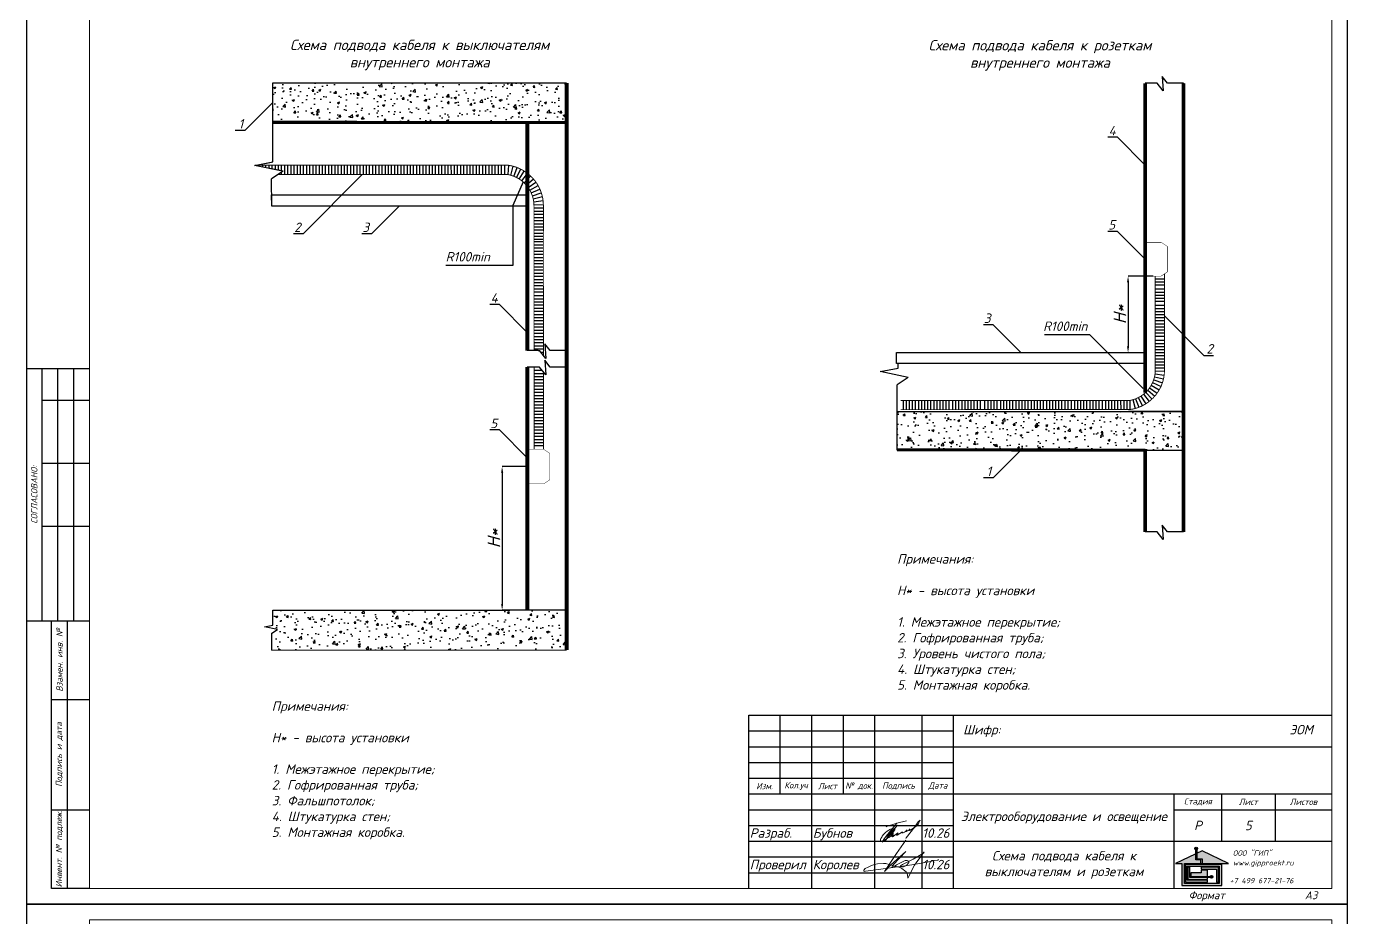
# Model space of a CAD drawing. Header units: millimetres. Extents: x 17141 to 230946, y 1570 to 398043.
# Drawn here: x 187546 to 208507, y 111832 to 125974 of the extents above; entities that cross this region are included whole.
import ezdxf
from ezdxf import colors
from ezdxf.entities.mleader import LeaderData, LeaderLine
from ezdxf.math import Vec2, Vec3

# ---------------------------------------------------------------- set-up
doc = ezdxf.new("R2010")
doc.units = ezdxf.units.MM
doc.layers.add('FORMAT', color=7, linetype='Continuous')
doc.layers.add('TEXT', color=250, linetype='Continuous')
doc.layers.add('Ramka', color=7, linetype='Continuous', lineweight=0)
doc.styles.add('ls_200', font='isocpeui.ttf', dxfattribs={"height": 200})
doc.styles.get("Standard").update_dxf_attribs({"font": 'arial.ttf'})
doc.dimstyles.new('ISO-25', dxfattribs={"dimtxt": 2.5, "dimasz": 2.5, "dimexe": 1.25, "dimexo": 0.625, "dimtad": 1, "dimtxsty": 'Standard', "dimcen": 2.5, "dimadec": 0, "dimazin": 0, "dimtfac": 1, "dimtmove": 0, "dimatfit": 3, "dimfxl": 1, "dimarcsym": 0})
doc.dimstyles.new('M 100', dxfattribs={"dimtxt": 200, "dimasz": 100, "dimexe": 0, "dimexo": 0, "dimgap": 30, "dimtad": 1, "dimdec": 0, "dimrnd": 5, "dimdsep": 46, "dimtxsty": 'ls_200', "dimcen": 60, "dimadec": 0, "dimazin": 0, "dimtfac": 1, "dimtdec": 0, "dimtofl": 0, "dimtmove": 2, "dimatfit": 3, "dimldrblk": 'OBLIQUE', "dimfxl": 0, "dimtolj": 1, "dimtzin": 0, "dimarcsym": 0})

# ---------------------------------------------------------------- blocks, each defined once
blk = doc.blocks.new('*D123')
at = {"color": 0, "lineweight": -2, "transparency": 16777216}
for p, q in [((6946, -7655), (6547, -7655)), ((6547, -7755), (6547, -9835)), ((6671, -9935), (6547, -9935))]:
    blk.add_line(p, q, dxfattribs=at)
at = {"color": 0, "transparency": 16777216}
for points in [[(6531, -7755), (6564, -7755), (6547, -7655)], [(6531, -9835), (6564, -9835), (6547, -9935)]]:
    blk.add_solid(points, dxfattribs=at)
at = {"layer": 'Defpoints', "color": 0, "transparency": 16777216}
for p in [(6946, -7655), (6547, -9935), (6671, -9935)]:
    blk.add_point(p, dxfattribs=at)
at = {"color": 0, "transparency": 16777216, "insert": (6417, -8795), "char_height": 200, "attachment_point": 5, "rotation": 90, "style": 'ls_200'}
blk.add_mtext('\\A1;H*', dxfattribs=at)
blk = doc.blocks.new('_Oblique')
at = {"color": 0, "linetype": 'ByBlock', "lineweight": -2}
blk.add_line((-0.5, -0.5), (0.5, 0.5), dxfattribs=at)
blk = doc.blocks.new('*D124')
at = {"color": 0, "lineweight": -2, "transparency": 16777216}
for p, q in [((16877, -4632), (16478, -4632)), ((16478, -4732), (16478, -5747)), ((16482, -5847), (16478, -5847))]:
    blk.add_line(p, q, dxfattribs=at)
at = {"color": 0, "transparency": 16777216}
for points in [[(16461, -4732), (16494, -4732), (16478, -4632)], [(16461, -5747), (16494, -5747), (16478, -5847)]]:
    blk.add_solid(points, dxfattribs=at)
at = {"layer": 'Defpoints', "color": 0, "transparency": 16777216}
for p in [(16877, -4632), (16478, -5847), (16482, -5847)]:
    blk.add_point(p, dxfattribs=at)
at = {"color": 0, "transparency": 16777216, "insert": (16348, -5239), "char_height": 200, "attachment_point": 5, "rotation": 90, "style": 'ls_200'}
blk.add_mtext('\\A1;H*', dxfattribs=at)
blk = doc.blocks.new('_None')
blk = doc.blocks.new('*U70')
for points in [[(-2379, 883, 1), (-2423, 883, 1)], [(-2406, 798), (-2392, 805), (-2392, 862, -0.163905), (-2406, 861)], [(-1891, 644), (-2306, 845), (-2392, 805), (-2392, 722), (-2309, 722), (-2309, 644)], [(-2326, 644), (-2327, 704), (-2406, 704), (-2406, 798), (-2732, 644), (-2627, 644), (-2627, 300), (-1995, 300), (-1995, 631), (-2573, 631), (-2573, 350), (-2222, 350), (-2222, 381), (-2546, 381), (-2546, 602), (-2036, 602), (-2036, 329), (-2587, 329), (-2587, 644)], [(-2222, 391), (-2222, 427), (-2502, 427), (-2502, 589), (-2533, 589), (-2533, 391)], [(-2323, 500), (-2488, 500), (-2488, 442), (-2222, 442), (-2222, 542), (-2323, 542)], [(-2321, 591), (-2321, 555), (-2081, 555), (-2081, 350), (-2050, 350), (-2050, 591)], [(-2178, 427, -0.094934), (-2180, 435, -0.079243), (-2179, 442), (-2222, 442), (-2222, 427)], [(-2136, 435, 1), (-2180, 435, 1)]]:
    blk.add_hatch(color=5).paths.add_polyline_path(points)
at = {"linetype": 'Continuous'}
for points in [[(-20961, 8500), (-19961, 8500)], [(-20711, 4500), (-20711, 8500)], [(-20461, 4500), (-20461, 8500)], [(-20211, 4500), (-20211, 8500)], [(-20711, 8000), (-19961, 8000)], [(-20711, 7000), (-19961, 7000)], [(-20711, 6000), (-19961, 6000)], [(-20961, 4500), (-19961, 4500)], [(-20561, 250), (-20561, 4500)], [(-20561, 4500), (-19979, 4500)], [(-20311, 250), (-20311, 4500)], [(-20561, 3250), (-19961, 3250)], [(-20561, 1500), (-19961, 1500)], [(-19961, 250), (-20561, 250)]]:
    blk.add_lwpolyline(points, dxfattribs=at)
for points in [[(-9500, 250), (-9500, 3000), (-250, 3000)], [(-9000, 1750), (-9000, 3000)], [(-8500, 250), (-8500, 3000)], [(-8000, 1750), (-8000, 3000)], [(-7500, 250), (-7500, 3000)], [(-6750, 250), (-6750, 3000)], [(-6250, 250), (-6250, 3000)], [(-9500, 2750), (-6250, 2750)], [(-9500, 2500), (-6250, 2500)], [(-6250, 2500), (-250, 2500)], [(-9500, 2250), (-6250, 2250)], [(-9500, 2000), (-6250, 2000)], [(-9500, 1750), (-6250, 1750)], [(-6250, 1750), (-250, 1750)], [(-2750, 250), (-2750, 1750)], [(-2000, 1750), (-2000, 1000)], [(-1150, 1750), (-1150, 1000)], [(-9500, 1500), (-6250, 1500)], [(-2750, 1500), (-250, 1500)], [(-9500, 1250), (-6250, 1250)], [(-9500, 1000), (-6250, 1000)], [(-6250, 1000), (-250, 1000)], [(-9500, 750), (-6250, 750)], [(-9500, 500), (-6250, 500)]]:
    blk.add_lwpolyline(points)
at = {"color": 5}
for points in [[(-2306, 845), (-2732, 644), (-2627, 644), (-2627, 300), (-1995, 300)], [(-1995, 300), (-1995, 631), (-2573, 631), (-2573, 350), (-2222, 350), (-2222, 381), (-2546, 381), (-2546, 602), (-2036, 602), (-2036, 329), (-2587, 329), (-2587, 644), (-1891, 644), (-2306, 845)], [(-2326, 644), (-2327, 704), (-2406, 704), (-2406, 861)], [(-2392, 862), (-2392, 722), (-2309, 722), (-2309, 644)], [(-2178, 427), (-2502, 427), (-2502, 589), (-2533, 589), (-2533, 391), (-2222, 391), (-2222, 542), (-2323, 542), (-2323, 500), (-2488, 500), (-2488, 442), (-2179, 442)], [(-2081, 350), (-2050, 350), (-2050, 591), (-2321, 591), (-2321, 555), (-2081, 555), (-2081, 350)]]:
    blk.add_lwpolyline(points, dxfattribs=at)
for centre in [(-2401, 883), (-2158, 435)]:
    blk.add_circle(centre, 22, dxfattribs=at)
at = {"layer": 'Ramka', "color": 7}
for points in [[(-20961, 0), (0, 0), (0, 14850), (-20961, 14850)], [(-19961, 250), (-250, 250), (-250, 14600), (-19961, 14600)]]:
    blk.add_lwpolyline(points, close=True, dxfattribs=at)
at = {"layer": 'Ramka', "color": 5, "lineweight": 9, "flags": 128}
for points in [[(-7318, 1226), (-7313, 1234), (-7153, 1284), (-6999, 1321), (-7149, 1284), (-7318, 1082), (-7329, 1066), (-7345, 1044), (-7356, 1028), (-7367, 1012), (-7371, 1004), (-7372, 1001), (-7374, 1000), (-7377, 992), (-7382, 985), (-7367, 1012), (-7351, 1036), (-7329, 1066), (-7296, 1096), (-7279, 1113), (-7262, 1130), (-7246, 1145), (-7234, 1157), (-7220, 1170), (-7200, 1190), (-7173, 1217), (-7157, 1236), (-7149, 1246), (-7146, 1250), (-7143, 1255), (-7173, 1217), (-7201, 1180), (-7232, 1145), (-7241, 1132), (-7248, 1124), (-7263, 1106), (-7270, 1097), (-7285, 1080), (-7293, 1070), (-7299, 1062), (-7308, 1051), (-7309, 1047), (-7316, 1033), (-7319, 1028), (-7324, 1021), (-7328, 1015), (-7331, 1012), (-7333, 1011), (-7326, 1025), (-7322, 1032), (-7317, 1039), (-7312, 1047), (-7304, 1057), (-7271, 1096), (-7253, 1118), (-7231, 1138), (-7214, 1154), (-7200, 1168), (-7193, 1174), (-7185, 1181), (-7179, 1186), (-7202, 1156), (-7214, 1139), (-7230, 1117), (-7245, 1097), (-7252, 1088), (-7257, 1081), (-7261, 1076), (-7264, 1071), (-7267, 1067), (-7273, 1060), (-7237, 1102), (-7227, 1110), (-7220, 1120), (-7216, 1125), (-7206, 1134), (-7244, 1079), (-7223, 1116), (-7216, 1131), (-7208, 1148), (-7207, 1161), (-7206, 1168), (-7207, 1174), (-7209, 1184), (-7210, 1188), (-7216, 1193), (-7220, 1194), (-7226, 1195), (-7234, 1195), (-7251, 1190), (-7263, 1185), (-7276, 1178), (-7287, 1172), (-7311, 1155), (-7326, 1143), (-7349, 1121), (-7367, 1099), (-7378, 1083), (-7383, 1078), (-7391, 1064), (-7404, 1041), (-7409, 1025), (-7410, 1017), (-7410, 1010), (-7407, 1001), (-7402, 997), (-7390, 996), (-7378, 997), (-7353, 1012), (-7337, 1021), (-7299, 1049), (-7276, 1065), (-7259, 1076), (-7243, 1082), (-7218, 1097), (-7205, 1102), (-7216, 1086), (-7223, 1076), (-7225, 1073), (-7225, 1071), (-7219, 1070), (-7212, 1073), (-7154, 1115), (-7129, 1134), (-7147, 1115), (-7157, 1103), (-7159, 1099), (-7159, 1095), (-7154, 1094), (-7148, 1096), (-7063, 1150), (-7072, 1139), (-7073, 1134), (-7072, 1132), (-7071, 1132), (-7066, 1132), (-7051, 1135), (-7031, 1146), (-7013, 1156), (-6999, 1164), (-6991, 1169), (-6988, 1174), (-6987, 1175), (-6990, 1177), (-6996, 1176), (-7000, 1173), (-7002, 1169), (-7004, 1164), (-7005, 1161), (-7004, 1159), (-6998, 1157), (-6991, 1159), (-6981, 1163), (-6961, 1172), (-6955, 1174), (-6949, 1179), (-6947, 1181), (-6944, 1185), (-6944, 1188), (-6947, 1189), (-6950, 1189), (-6953, 1187), (-6956, 1184), (-6957, 1179), (-6957, 1177), (-6955, 1174), (-6952, 1174), (-6948, 1172), (-6942, 1175), (-6937, 1177), (-6865, 1222), (-6846, 1238), (-6825, 1258), (-6810, 1278), (-6802, 1290), (-6779, 1333), (-6780, 1335), (-6812, 1307), (-6868, 1230), (-7002, 1054), (-7008, 1044)], [(-7009, 1018), (-7157, 803), (-7348, 521), (-7251, 622), (-7007, 838), (-7216, 622), (-7231, 586), (-7199, 595), (-7155, 624), (-7018, 692), (-6988, 692), (-6963, 683), (-6961, 662), (-6998, 615), (-7048, 595), (-7086, 591), (-7095, 608), (-7061, 631), (-6894, 713), (-6727, 809), (-6720, 826), (-6725, 827), (-6729, 823), (-6749, 783), (-6835, 675), (-6869, 621), (-6979, 413), (-6980, 466), (-7002, 512), (-7070, 568), (-7119, 591), (-7203, 612), (-7274, 630), (-7325, 644), (-7363, 648), (-7456, 642), (-7507, 632), (-7554, 615), (-7608, 591), (-7651, 566), (-7675, 540), (-7677, 527), (-7664, 519), (-7646, 523), (-7327, 566), (-6914, 627), (-6617, 680), (-6549, 695), (-6503, 702), (-6491, 709)]]:
    blk.add_lwpolyline(points, dxfattribs=at)
at = {"color": 5, "lineweight": 18, "style": 'ls_200'}
for s, p in [('ООО "ГИП"', (-1820, 771)), ('www.gipproekt.ru', (-1817, 616)), ('+7 499 677-21-76', (-1871, 333))]:
    blk.add_text(s, height=83, dxfattribs=at).set_placement(p)
at = {"layer": 'Ramka', "lineweight": 9, "style": 'ls_200'}
for s, p in [('Разраб.', (-9485, 1055)), ('Бубнов', (-8485, 1055)), ('10.26', (-6750, 1055)), ('Проверил', (-9485, 555)), ('Королев', (-8485, 555)), ('10.26', (-6750, 555))]:
    blk.add_text(s, height=150, dxfattribs=at).set_placement(p)
at = {"layer": 'TEXT', "color": 0, "linetype": 'Continuous', "lineweight": 0, "char_height": 100, "attachment_point": 5, "rotation": 90, "style": 'ls_200'}
for s, insert, width in [('\\pxqc;СОГЛАСОВАНО:', (-20836, 6500), 4000), ('\\pxqc;Взамен. инв. №', (-20436, 3875), 1250), ('\\pxqc;Подпись и дата', (-20436, 2375), 1750), ('\\pxqc;Инвент. № подлеж.', (-20436, 875), 1250)]:
    blk.add_mtext(s, dxfattribs=dict(at, insert=insert, width=width))
at = {"layer": 'TEXT', "color": 0, "linetype": 'Continuous', "lineweight": 0, "style": 'ls_200'}
for s, insert, char_height, width, attachment_point in [('\\pxi1,ql;Шифр:                                                ЭОМ', (-6250, 2750), 150, 6000, 4), ('\\pxqc;Изм.', (-9250, 1875), 100, 500, 5), ('\\pxqc;Кол.уч', (-8750, 1875), 100, 500, 5), ('\\pxqc;Лист', (-8250, 1875), 100, 500, 5), ('№ док.', (-7750, 1875), 100, 500, 5), ('\\pxqc;Подпись', (-7125, 1875), 100, 750, 5), ('\\pxqc;Дата', (-6500, 1875), 100, 500, 5), ('\\pxqc;Стадия', (-2375, 1625), 100, 750, 5), ('\\pxqc;Электрооборудование и освещение', (-6250, 1375), 150, 3500, 4), ('\\pxqc;Лист', (-1575, 1625), 100, 850, 5), ('\\pxqc;Листов', (-700, 1625), 100, 900, 5), ('\\pxqc;Формат                А3', (-250, 125), 124.67, 2500, 6)]:
    blk.add_mtext(s, dxfattribs=dict(at, insert=insert, char_height=char_height, width=width, attachment_point=attachment_point))
blk = doc.blocks.new('*U122')
h = blk.add_hatch()
h.set_pattern_fill('AR-CONC', color=250, scale=49.848583, style=0)
h.set_pattern_definition([(50, (-630.64, -14609.67), (357.544, -31.281), [37.3864, -411.251]), (355, (-630.64, -14609.67), (-69.166, 374.957), [29.909, -329.001]), (100.4514, (-600.84, -14612.28), (288.379, 343.676), [31.7736, -349.509]), (46.1842, (-630.64, -14509.98), (532.005, -82.509), [56.08, -616.876]), (96.6356, (-586.3, -14516.85), (465.916, 485.584), [47.66, -524.264]), (351.184, (-630.64, -14510), (465.916, 485.584), [44.864, -493.501]), (21, (-580.8, -14534.9), (297.5497, -200.7), [37.3864, -411.251]), (326, (-580.8, -14534.9), (121.289, 361.477), [29.909, -329.001]), (71.4514, (-556, -14551.63), (418.839, 160.777), [31.774, -349.509]), (37.5, (-630.64, -14609.67), (6.0615, 165.9429), [0, -325.0128, 0, -333.9855, 0, -330.2469]), (7.5, (-630.64, -14609.67), (131.1364, 196.6086), [0, -190.4216, 0, -317.5355, 0, -125.8677]), (327.5, (-741.8, -14609.67), (266.1029, -11.2433), [0, -124.6215, 0, -388.819, 0, -515.9328]), (317.5, (-791.65, -14609.67), (290.71, 49.901), [0, -162.008, 0, -258.2157, 0, -366.387])])
h.paths.add_polyline_path([(2908.4, -2192.1), (2908.4, -1566.3), (7569.3, -1566.3), (7569.3, -2196)])
h = blk.add_hatch()
h.set_pattern_fill('AR-CONC', color=250, scale=48.602368, style=0)
h.set_pattern_definition([(50, (9362.76, -19496.64), (348.6054, -30.499), [36.452, -400.9695]), (355, (9362.76, -19496.64), (-67.4364, 365.583), [29.1614, -320.776]), (100.4514, (9391.8, -19499.18), (281.169, 335.084), [30.979, -340.772]), (46.1842, (9362.76, -19399.43), (518.704, -80.446), [54.678, -601.454]), (96.6356, (9406, -19406.13), (454.268, 473.444), [46.469, -511.157]), (351.184, (9362.76, -19399.43), (454.268, 473.445), [43.742, -481.163]), (21, (9411.36, -19423.73), (290.111, -195.6823), [36.452, -400.9695]), (326, (9411.36, -19423.73), (118.257, 352.44), [29.1614, -320.776]), (71.4514, (9435.54, -19440.04), (408.368, 156.7575), [30.979, -340.772]), (37.5, (9362.76, -19496.64), (5.91, 161.7943), [0, -316.8874, 0, -325.6359, 0, -321.9907]), (7.5, (9362.76, -19496.64), (127.858, 191.6934), [0, -185.661, 0, -309.597, 0, -122.721]), (327.5, (9254.38, -19496.64), (259.4503, -10.9622), [0, -121.506, 0, -379.0985, 0, -503.0345]), (317.5, (9205.77, -19496.64), (283.4423, 48.6534), [0, -157.9577, 0, -251.7603, 0, -357.2274])])
h.paths.add_polyline_path([(12813.3, -7389.5), (12813.3, -6779.3), (17357.7, -6779.3), (17357.7, -7393.3)])
h = blk.add_hatch()
h.set_pattern_fill('AR-CONC', color=250, scale=49.848583, style=0)
h.set_pattern_definition([(50, (163.4, -14209.62), (357.544, -31.281), [37.386, -411.251]), (355, (163.4, -14209.6), (-69.166, 374.957), [29.909, -329]), (100.4514, (193.2, -14212.22), (288.379, 343.676), [31.774, -349.51]), (46.184, (163.4, -14109.9), (532.005, -82.51), [56.08, -616.876]), (96.6356, (207.73, -14116.8), (465.916, 485.584), [47.66, -524.264]), (351.184, (163.4, -14109.9), (465.916, 485.584), [44.864, -493.5]), (21, (213.25, -14134.84), (297.55, -200.7), [37.386, -411.251]), (326, (213.25, -14134.84), (121.29, 361.477), [29.909, -329]), (71.4514, (238.04, -14151.57), (418.839, 160.777), [31.774, -349.51]), (37.5, (163.4, -14209.62), (6.0615, 165.9429), [0, -325.0128, 0, -333.9855, 0, -330.247]), (7.5, (163.4, -14209.62), (131.1364, 196.6086), [0, -190.4216, 0, -317.5355, 0, -125.8677]), (327.5, (52.23, -14209.62), (266.103, -11.2433), [0, -124.6215, 0, -388.819, 0, -515.933]), (317.5, (2.39, -14209.62), (290.71, 49.901), [0, -162.008, 0, -258.2157, 0, -366.387])])
edge = h.paths.add_edge_path()
edge.add_line((2891.2, -10565.7), (7569.3, -10564.2))
edge.add_line((7569.3, -9934.5), (7569.3, -10564.2))
edge.add_line((7569.3, -9934.5), (6671.3, -9934.5))
edge.add_line((2908.4, -9934.5), (6671.3, -9934.5))
edge.add_line((2908.4, -10171.4), (2908.4, -9934.5))
edge.add_line((2778.2, -10196.8), (2908.4, -10171.4))
edge.add_line((2981.4, -10238.1), (2778.2, -10196.8))
edge.add_line((2891.2, -10298.3), (2981.4, -10238.1))
edge.add_line((2891.2, -10565.7), (2891.2, -10298.3))
at = {"color": 250}
for p, q in [((17104.4, -1572.2), (17020.9, -1466)), ((17020.9, -1466), (17036.1, -1693.5)), ((2908.4, -2192.1), (2908.4, -1566.3)), ((6671.3, -1566.3), (7569.3, -1566.3)), ((16937.5, -1572.2), (16750.2, -1572.2)), ((17036.1, -1693.5), (16937.5, -1572.2)), ((17036.1, -1693.5), (16937.5, -1572.2)), ((17357.7, -1572.2), (17104.4, -1572.2)), ((17357.7, -1572.2), (17357.7, -4458.4)), ((2908.9, -2818), (2908.4, -2192.1)), ((2616, -2875.1), (2908.9, -2818)), ((2616, -2875.1), (2885.6, -2822.5)), ((3036.9, -2960.5), (2616, -2875.1)), ((3073.2, -2967.9), (2616, -2875.1)), ((3073.2, -2967.9), (2890.8, -3089.8)), ((2890.9, -3521.9), (2890.8, -3089.8)), ((7120.3, -5814.8), (6946.2, -5814.8)), ((7120.3, -5814.8), (7138.3, -5814.8)), ((7239.5, -5939.3), (7138.3, -5814.8)), ((7223.9, -5706), (7239.5, -5939.3)), ((7309.5, -5814.8), (7223.9, -5706)), ((7569.3, -5814.8), (7309.5, -5814.8)), ((7138.3, -6075.5), (6946.2, -6075.5)), ((7239.5, -6199.9), (7138.3, -6075.5)), ((7223.9, -5966.6), (7239.5, -6199.9)), ((7309.5, -6075.5), (7223.9, -5966.6)), ((7569.3, -6075.5), (7309.5, -6075.5)), ((7569.3, -6075.5), (7569.3, -7752.1)), ((12830.9, -6093.1), (12830.9, -6021.7)), ((12545.3, -6148.7), (12830.9, -6093.1)), ((12991.1, -6239.2), (12545.3, -6148.7)), ((12991.1, -6239.2), (12813.3, -6358)), ((12813.3, -6779.3), (12813.3, -6358)), ((12813.3, -7389.5), (12813.3, -6779.3)), ((16482.2, -6779.3), (17357.7, -6779.3)), ((17357.7, -6779.3), (16482.2, -6779.3)), ((17104.4, -8691.2), (17020.9, -8585)), ((17020.9, -8585), (17036.1, -8812.5)), ((16937.5, -8691.2), (16750.2, -8691.2)), ((17036.1, -8812.5), (16937.5, -8691.2)), ((17357.7, -8691.2), (17104.4, -8691.2)), ((2908.4, -10171.4), (2908.4, -9934.5)), ((7569.3, -9934.5), (6671.3, -9934.5)), ((2778.2, -10196.8), (2908.4, -10171.4)), ((2981.4, -10238.1), (2778.2, -10196.8)), ((2891.2, -10298.3), (2981.4, -10238.1)), ((2891.2, -10565.7), (2891.2, -10298.3))]:
    blk.add_line(p, q, dxfattribs=at)
for points in [[(2908.4, -1566.3), (7569.3, -1566.3)], [(2750.3, -2902.4), (2750.3, -2872.8)], [(2800.1, -2912.5), (2800.1, -2872.8)], [(2850, -2922.6), (2850, -2872.8)], [(2899.9, -2932.7), (2899.8, -2872.1)], [(2949.7, -2942.8), (2949.7, -2872.3)], [(2999.6, -2953), (2999.5, -2872.6)], [(3049.4, -2963.1), (3049.4, -2872.8)], [(3099.3, -3020.9), (3099.2, -2872.6)], [(3149.1, -3021.2), (3149.1, -2872.8)], [(3199, -3021.2), (3198.9, -2872.8)], [(3248.8, -3021.2), (3248.8, -2872.8)], [(3298.7, -3020.5), (3298.6, -2872.1)], [(3348.5, -3020.7), (3348.5, -2872.3)], [(3398.4, -3020.9), (3398.3, -2872.6)], [(3448.2, -3021.2), (3448.2, -2872.8)], [(3498.1, -3020.9), (3498, -2872.6)], [(3547.9, -3021.2), (3547.9, -2872.8)], [(3597.8, -3021.2), (3597.7, -2872.8)], [(3647.6, -3021.2), (3647.6, -2872.8)], [(3697.5, -3020.5), (3697.4, -2872.1)], [(3747.3, -3020.7), (3747.3, -2872.3)], [(3797.2, -3020.9), (3797.1, -2872.6)], [(3847, -3021.2), (3847, -2872.8)], [(3896.9, -3020.9), (3896.8, -2872.6)], [(3946.7, -3021.2), (3946.7, -2872.8)], [(3996.5, -3021.2), (3996.5, -2872.8)], [(4046.4, -3021.2), (4046.4, -2872.8)], [(4096.2, -3020.5), (4096.2, -2872.1)], [(4146.1, -3020.7), (4146, -2872.3)], [(4195.9, -3020.9), (4195.9, -2872.6)], [(4245.8, -3021.2), (4245.7, -2872.8)], [(4295.6, -3020.9), (4295.6, -2872.6)], [(4345.5, -3021.2), (4345.4, -2872.8)], [(4395.3, -3021.2), (4395.3, -2872.8)], [(4445.2, -3021.2), (4445.1, -2872.8)], [(4495, -3020.5), (4495, -2872.1)], [(4544.9, -3020.7), (4544.8, -2872.3)], [(4594.7, -3020.9), (4594.7, -2872.6)], [(4644.6, -3021.2), (4644.5, -2872.8)], [(4694.4, -3020.9), (4694.4, -2872.6)], [(4744.3, -3021.2), (4744.2, -2872.8)], [(4794.1, -3021.2), (4794.1, -2872.8)], [(4844, -3021.2), (4843.9, -2872.8)], [(4893.8, -3020.5), (4893.8, -2872.1)], [(4943.7, -3020.7), (4943.6, -2872.3)], [(4993.5, -3020.9), (4993.5, -2872.6)], [(5043.4, -3021.2), (5043.3, -2872.8)], [(5093.2, -3020.9), (5093.2, -2872.6)], [(5143.1, -3021.2), (5143, -2872.8)], [(5192.9, -3021.2), (5192.9, -2872.8)], [(5242.8, -3021.2), (5242.7, -2872.8)], [(5292.6, -3020.5), (5292.6, -2872.1)], [(5342.5, -3020.7), (5342.4, -2872.3)], [(5392.3, -3020.9), (5392.3, -2872.6)], [(5442.2, -3021.2), (5442.1, -2872.8)], [(5492, -3020.9), (5492, -2872.6)], [(5541.9, -3021.2), (5541.8, -2872.8)], [(5591.7, -3021.2), (5591.7, -2872.8)], [(5641.6, -3021.2), (5641.5, -2872.8)], [(5691.4, -3020.5), (5691.4, -2872.1)], [(5741.3, -3020.7), (5741.2, -2872.3)], [(5791.1, -3020.9), (5791.1, -2872.6)], [(5840.9, -3021.2), (5840.9, -2872.8)], [(5890.8, -3020.9), (5890.8, -2872.6)], [(5940.6, -3021.2), (5940.6, -2872.8)], [(5990.5, -3021.2), (5990.5, -2872.8)], [(6040.3, -3021.2), (6040.3, -2872.8)], [(6090.2, -3020.5), (6090.1, -2872.1)], [(6140, -3020.7), (6140, -2872.3)], [(6189.9, -3020.9), (6189.8, -2872.6)], [(6239.7, -3021.2), (6239.7, -2872.8)], [(6289.6, -3020.9), (6289.5, -2872.6)], [(6339.4, -3021.2), (6339.4, -2872.8)], [(6389.3, -3021.7), (6389.2, -2872.8)], [(6439.1, -3021.6), (6439.1, -2872.8)], [(6489, -3021.6), (6488.9, -2872.8)], [(6538.8, -3021.6), (6538.8, -2872.8)], [(6588.7, -3022.1), (6588.6, -2873.2)], [(6643.5, -3021.5), (6654.7, -2873.2)], [(6685.1, -3034), (6724.4, -2889.7)], [(6731.6, -3049.2), (6784.9, -2909.4)], [(2999.6, -3020.9), (2999.6, -3017.1)], [(3049.4, -3021.2), (3049.4, -2983.8)], [(6776.5, -3068.8), (6843.2, -2935)], [(6819.2, -3092.8), (6898.7, -2966.1)], [(6859.3, -3120.8), (6950.9, -3002.6)], [(6896.5, -3152.7), (6999.2, -3044)], [(6930.4, -3188), (7043.3, -3089.9)], [(6960.6, -3226.5), (7082.6, -3140)], [(6939.6, -3521.9), (2890.9, -3521.9), (2890.8, -3342.7), (6939.6, -3342.4)], [(6987, -3267.8), (7116.8, -3193.6)], [(7009.1, -3311.4), (7145.7, -3250.4)], [(7026.9, -3357.1), (7168.8, -3309.7)], [(6716.3, -3512.7), (6716.3, -4465.8)], [(7040.1, -3404.2), (7185.9, -3371)], [(7048.6, -3452.4), (7197, -3433.7)], [(7052.4, -3501.2), (7201.9, -3497.1)], [(7053.8, -3551.1), (7202.1, -3551.1)], [(7053.8, -3600.9), (7202.1, -3600.9)], [(7053.8, -3650.8), (7202.1, -3650.8)], [(7053.8, -3700.6), (7202.1, -3700.6)], [(7053.8, -3750.5), (7202.1, -3750.5)], [(7053.8, -3800.3), (7202.1, -3800.3)], [(7053.8, -3850.2), (7202.1, -3850.2)], [(7053.8, -3900), (7202.1, -3900)], [(7053.8, -3949.9), (7202.1, -3949.9)], [(7053.3, -4047.6), (7201.7, -4047.6)], [(7053.3, -4085.6), (7201.7, -4085.6)], [(7053.3, -4135.4), (7201.7, -4135.4)], [(7053.3, -4185.3), (7201.7, -4185.3)], [(7053.8, -3999.7), (7202.1, -3999.7)], [(7196, -4049.6), (7202.1, -4049.6)], [(7053.3, -4235.1), (7201.7, -4235.1)], [(7053.3, -4285), (7201.7, -4285)], [(7053.3, -4334.8), (7201.7, -4334.8)], [(7053.3, -4384.7), (7201.7, -4384.7)], [(6716.3, -4465.8), (5653.9, -4465.8)], [(7052.8, -4484.4), (7201.7, -4484.4)], [(7052.9, -4534.2), (7201.7, -4534.2)], [(7053.3, -4434.5), (7201.7, -4434.5)], [(7053.7, -4584.1), (7202, -4584.1)], [(7053.7, -4633.9), (7202, -4633.9)], [(7053.7, -4683.8), (7202, -4683.8)], [(7053.7, -4733.6), (7202, -4733.6)], [(7053.7, -4783.5), (7202, -4783.5)], [(16909.3, -4674.1), (17054, -4674)], [(16909.4, -4722.7), (17054, -4722.6)], [(16909.4, -4771.3), (17054.1, -4771.2)], [(17048.6, -4787.8), (17054.5, -4787.7)], [(7053.7, -4833.3), (7202, -4833.3)], [(7053.7, -4883.2), (7202, -4883.2)], [(7053.7, -4940.6), (7202, -4940.6)], [(7053.7, -4990.4), (7202, -4990.4)], [(16909.9, -4836.4), (17054.5, -4836.4)], [(16909.9, -4885), (17054.6, -4885)], [(16909.9, -4933.6), (17054.6, -4933.6)], [(16910, -4982.2), (17054.6, -4982.2)], [(7053.7, -5040.3), (7202, -5040.3)], [(7053.7, -5090.1), (7202, -5090.1)], [(7053.7, -5140), (7202, -5140)], [(7053.7, -5189.8), (7202, -5189.8)], [(7053.7, -5239.7), (7202, -5239.7)], [(16909.6, -5030.8), (17054.2, -5030.8)], [(16910, -5095.9), (17054.7, -5095.9)], [(16910.1, -5144.6), (17054.7, -5144.5)], [(16910.1, -5193.2), (17054.7, -5193.1)], [(17048.7, -5047.3), (17054.7, -5047.3)], [(7053.7, -5289.5), (7202, -5289.5)], [(7053.7, -5339.4), (7202, -5339.4)], [(7053.7, -5389.2), (7202, -5389.2)], [(7053.7, -5439.1), (7202, -5439.1)], [(16910.1, -5241.8), (17054.8, -5241.7)], [(16910.1, -5290.4), (17054.8, -5290.3)], [(16910.2, -5339), (17054.8, -5338.9)], [(16910.2, -5387.6), (17054.9, -5387.5)], [(16910.2, -5436.2), (17054.9, -5436.1)], [(7053.2, -5638.5), (7202, -5638.5)], [(7053.7, -5488.9), (7202, -5488.9)], [(7053.7, -5538.8), (7202, -5538.8)], [(7053.7, -5588.6), (7202, -5588.6)], [(15873, -5565.9), (15151.2, -5565.9)], [(16910.1, -5586), (17054.7, -5585.9)], [(16910.3, -5484.8), (17054.9, -5484.7)], [(16910.3, -5533.4), (17054.9, -5533.3)], [(16910.5, -5651.1), (17055.2, -5651)], [(17049.2, -5602.4), (17055.2, -5602.4)], [(7053.2, -5688.3), (7202, -5688.3)], [(7053.2, -5738.2), (7202, -5738.2)], [(7053.2, -5788), (7202, -5788)], [(7157, -5837.9), (7202, -5837.9)], [(16750.2, -6021.7), (12802.6, -6021.7), (12802.6, -5847), (16750.2, -5846.7)], [(16910.6, -5699.7), (17055.2, -5699.6)], [(16910.6, -5748.3), (17055.2, -5748.2)], [(16910.6, -5796.9), (17055.3, -5796.8)], [(16910.6, -5845.5), (17055.3, -5845.4)], [(16910.7, -5894.1), (17055.3, -5894)], [(16910.7, -5942.7), (17055.4, -5942.6)], [(16910.7, -5991.3), (17055.4, -5991.2)], [(16910.8, -6039.9), (17055.4, -6039.8)], [(7053.5, -6126), (7179.4, -6126)], [(7053.5, -6175.9), (7201.8, -6175.9)], [(7053.5, -6225.7), (7201.8, -6225.7)], [(7053.5, -6275.6), (7201.8, -6275.6)], [(16884.7, -6277.7), (17023.1, -6323.8)], [(16897.6, -6231.7), (17039.8, -6264)], [(16905.9, -6184.7), (17050.5, -6202.9)], [(16909.5, -6137.1), (17055.2, -6141)], [(16910.8, -6088.5), (17055.4, -6088.4)], [(7053.5, -6325.4), (7201.9, -6325.4)], [(7053.5, -6375.3), (7202.1, -6375.3)], [(7053.6, -6425.1), (7202.1, -6425.1)], [(7053.7, -6475), (7202.1, -6475)], [(16757.7, -6477), (16857.9, -6582.9)], [(16790.7, -6442.5), (16900.8, -6538.1)], [(16820.2, -6405), (16939.2, -6489.3)], [(16845.9, -6364.7), (16972.5, -6437)], [(16867.4, -6322.2), (17000.6, -6381.6)], [(7053.7, -6524.8), (7202.1, -6524.8)], [(7053.7, -6574.7), (7202.1, -6574.7)], [(7053.7, -6624.5), (7202.1, -6624.5)], [(7053.7, -6674.4), (7202.1, -6674.4)], [(12913, -6751.2), (12913, -6606.5)], [(12961.6, -6751.2), (12961.6, -6606.5)], [(13010.2, -6751.2), (13010.2, -6606.5)], [(13058.8, -6751.2), (13058.8, -6606.5)], [(13107.4, -6751.1), (13107.4, -6606.5)], [(13156, -6751.1), (13156, -6606.5)], [(13204.6, -6751.1), (13204.6, -6606.5)], [(13253.2, -6751.6), (13253.2, -6606.4)], [(13301.8, -6751.5), (13301.8, -6606.4)], [(13350.4, -6750.7), (13350.4, -6606.1)], [(13399, -6750.7), (13399, -6606.1)], [(13447.6, -6750.7), (13447.6, -6606)], [(13496.2, -6750.7), (13496.2, -6606)], [(13544.8, -6750.7), (13544.8, -6606)], [(13593.4, -6750.7), (13593.4, -6606)], [(13642, -6750.6), (13642, -6606)], [(13698, -6750.6), (13698, -6606)], [(13746.6, -6750.6), (13746.6, -6606)], [(13795.2, -6750.6), (13795.2, -6605.9)], [(13843.8, -6750.6), (13843.8, -6605.9)], [(13892.4, -6750.6), (13892.4, -6605.9)], [(13941, -6750.6), (13941, -6605.9)], [(13989.6, -6750.5), (13989.6, -6605.9)], [(14038.2, -6750.5), (14038.2, -6605.9)], [(14086.8, -6750.5), (14086.8, -6605.9)], [(14135.4, -6750.5), (14135.4, -6605.8)], [(14207.2, -6749.7), (14207.2, -6605.1)], [(14255.8, -6749.7), (14255.8, -6605.1)], [(14304.4, -6749.7), (14304.4, -6605)], [(14353, -6749.7), (14353, -6605)], [(14401.6, -6749.7), (14401.6, -6605)], [(14457.6, -6749.7), (14457.6, -6605)], [(14506.2, -6749.6), (14506.2, -6605)], [(14554.8, -6749.6), (14554.8, -6605)], [(14603.4, -6749.6), (14603.4, -6605)], [(14652, -6749.6), (14652, -6604.9)], [(14700.6, -6749.6), (14700.6, -6604.9)], [(14749.2, -6749.6), (14749.2, -6604.9)], [(14797.8, -6749.6), (14797.8, -6604.9)], [(14846.4, -6749.5), (14846.4, -6604.9)], [(14895, -6749.5), (14895, -6604.9)], [(14943.6, -6749.5), (14943.6, -6604.9)], [(14992.2, -6749.5), (14992.2, -6604.8)], [(15040.8, -6749.5), (15040.8, -6604.8)], [(15089.4, -6749.5), (15089.4, -6604.8)], [(15138, -6749.9), (15138, -6604.8)], [(15186.6, -6749.9), (15186.6, -6604.8)], [(15235.2, -6749.1), (15235.2, -6604.4)], [(15283.8, -6749.1), (15283.8, -6604.4)], [(15332.4, -6749.1), (15332.4, -6604.4)], [(15381, -6749), (15381, -6604.4)], [(15429.6, -6749), (15429.6, -6604.4)], [(15478.3, -6749), (15478.2, -6604.4)], [(15526.9, -6749), (15526.8, -6604.3)], [(15582.9, -6749), (15582.8, -6604.3)], [(15631.5, -6749), (15631.4, -6604.3)], [(15680.1, -6749), (15680, -6604.3)], [(15728.7, -6748.9), (15728.6, -6604.3)], [(15777.3, -6748.9), (15777.2, -6604.3)], [(15825.9, -6748.9), (15825.8, -6604.3)], [(15874.5, -6748.9), (15874.4, -6604.2)], [(15923.1, -6748.9), (15923, -6604.2)], [(15971.7, -6748.9), (15971.6, -6604.2)], [(16020.3, -6748.8), (16020.2, -6604.2)], [(16068.8, -6605.6), (16068.9, -6750.2)], [(16117.4, -6605.6), (16117.5, -6750.2)], [(16166, -6605.6), (16166.1, -6750.2)], [(16214.6, -6605.5), (16214.7, -6750.2)], [(16263.2, -6605), (16263.3, -6750.2)], [(16311.8, -6605.1), (16311.9, -6750.2)], [(16360.4, -6605), (16360.5, -6750.2)], [(16409, -6605), (16409.1, -6750.1)], [(16457.7, -6604.5), (16457.7, -6749.7)], [(16506.3, -6604.5), (16506.3, -6749.6)], [(16551.6, -6592.9), (16590, -6733.5)], [(16597, -6578), (16649, -6714.3)], [(16640.7, -6558.9), (16705.8, -6689.3)], [(16682.3, -6535.5), (16759.9, -6658.9)], [(16721.5, -6508.1), (16810.8, -6623.3)], [(7053.7, -6724.2), (7202.1, -6724.2)], [(7053.7, -6774.1), (7202.1, -6774.1)], [(7053.7, -6823.9), (7202.1, -6823.9)], [(7053.7, -6873.8), (7202.1, -6873.8)], [(12813.3, -6779.3), (17357.7, -6779.3)], [(12813.3, -6779.3), (16482.2, -6779.3)], [(7053.7, -6923.6), (7202.1, -6923.6)], [(7053.7, -6973.4), (7202.1, -6973.4)], [(7053.7, -7023.3), (7202.1, -7023.3)], [(7053.7, -7073.1), (7202.1, -7073.1)], [(7053.7, -7123), (7202.1, -7123)], [(7053.7, -7172.8), (7202.1, -7172.8)], [(7053.7, -7222.7), (7202.1, -7222.7)], [(7053.7, -7272.5), (7202.1, -7272.5)], [(7053.7, -7322.4), (7202.1, -7322.4)], [(12806.4, -7385.7), (16781.5, -7385.7)], [(16750.2, -7393.3), (17350.8, -7393.3)], [(2908.4, -9934.5), (6671.3, -9934.5)], [(2891.2, -10565.7), (7569.3, -10564.2)]]:
    blk.add_lwpolyline(points, dxfattribs=at)
for points, const_width in [([(7569.3, -9934.5), (7569.3, -1566.3), (7569.3, -1566.3)], 62.3), ([(7569.3, -5814.8), (7569.3, -1566.3)], 62.3), ([(16750.2, -1572.2), (16750.2, -6460.1)], 60.8), ([(17357.7, -4718.9), (17357.7, -1572.2)], 60.8), ([(7569.3, -2196), (2908.4, -2192.1)], 49.8), ([(6946.2, -2195.5), (6946.2, -5814.8)], 62.3), ([(2626.2, -2873.1), (6643.5, -2873.1)], 15), ([(2993, -3021.5), (6643.5, -3021.5)], 15), ([(7052.6, -3505.9), (7053.3, -5814.8)], 15), ([(7200.9, -3505.9), (7201.7, -5892.8)], 15), ([(16750.2, -4096.1), (17003.1, -4096.1), (17100.8, -4161.2), (17100.8, -4363.8)], 6.32), ([(16750.2, -4631.6), (17003.1, -4631.6), (17100.8, -4566.5), (17100.8, -4363.8)], 6.32), ([(17357.7, -5846.7), (17357.7, -4718.9)], 60.8), ([(17357.7, -8691.2), (17357.7, -5846.7)], 60.8), ([(6946.2, -6075.5), (6946.2, -9934.5)], 62.3), ([(7053.4, -6076.2), (7054, -7380.4)], 15), ([(7569.3, -7752.1), (7569.3, -6075.5)], 62.3), ([(7201.8, -6153.6), (7202.4, -7380.4)], 15), ([(16750.2, -6460.1), (16750.2, -6484.5)], 60.8), ([(12869.4, -6607), (14626.4, -6606.1)], 14.6), ([(14184, -6605.8), (16511.2, -6604.4)], 14.6), ([(12869.6, -6751.6), (14626.4, -6750.7)], 14.6), ([(14184.1, -6750.5), (16511.2, -6749.1)], 14.6), ([(6946.2, -7380.4), (7205.6, -7380.4), (7305.8, -7447.2), (7305.8, -7655)], 6.48), ([(16750.2, -7393.3), (12813.3, -7389.5)], 48.6), ([(16750.2, -7393.3), (16750.2, -8691.2)], 60.8), ([(6946.2, -7929.7), (7205.6, -7929.7), (7305.8, -7862.9), (7305.8, -7655)], 6.48), ([(7569.3, -9934.5), (7569.3, -9617.4)], 62.3), ([(7569.3, -9934.5), (7569.3, -10564.2)], 62.3)]:
    blk.add_lwpolyline(points, dxfattribs=dict(at, const_width=const_width))
for points, const_width in [([(6643.5, -2873.1, -0.37421), (7202.1, -3515), (7200.9, -4142.4)], 15), ([(6643.5, -3021.5, -0.3579119), (7052.6, -3515), (7052.6, -4142.4)], 15), ([(16511.2, -6749.7, 0.37421), (17055.5, -6123.6), (17054.1, -4597.6)], 14.6), ([(16511.1, -6605.1, 0.3579119), (16909.7, -6123.7), (16909.3, -4631.6)], 14.6)]:
    blk.add_lwpolyline(points, format="xyb", dxfattribs=dict(at, const_width=const_width))
at = {"color": 250, "style": 'ls_200'}
for p in [(5650.6, -4400.5), (15130.5, -5502.2)]:
    blk.add_text('R100min', height=150, dxfattribs=at).set_placement(p)
for s, insert, char_height, width, attachment_point in [('\\pxqc;Схема подвода кабеля к выключателям внутреннего монтажа', (5238.8, -1122.8), 165, 4660.925, 5), ('\\pxqc;Схема подвода кабеля к розеткам внутреннего монтажа', (15080.1, -1128.8), 165, 4660.925, 5), ('Примечания:\\P\\PH* - высота установки\\P\\P1. Межэтажное перекрытие;\\P2. Гофрированная труба;\\P3. Уровень чистого пола;\\P4. Штукатурка стен;\\P5. Монтажная коробка.', (12813.3, -9045.3), 150, 3477.922, 1), ('Примечания:\\P\\PH* - высота установки\\P\\P1. Межэтажное перекрытие;\\P2. Гофрированная труба;\\P3. Фальшпотолок;\\P4. Штукатурка стен;\\P5. Монтажная коробка.', (2891.2, -11380.8), 150, 3477.922, 1)]:
    blk.add_mtext(s, dxfattribs=dict(at, insert=insert, char_height=char_height, width=width, attachment_point=attachment_point))
at = {"color": 250}
for base, p1, p2, picture, middle in [((16477.7, -5846.7), (16876.6, -4631.6), (16482.2, -5846.7), '*D124', (16347.7, -5239.2)), ((6547.4, -9934.5), (6946.2, -7655), (6671.3, -9934.5), '*D123', (6417.4, -8794.8))]:
    dim = blk.add_linear_dim(base=base, p1=p1, p2=p2, angle=90, text='H*', dimstyle='M 100', dxfattribs=at)
    dim.commit()
    dim.dimension.update_dxf_attribs({"geometry": picture, "text_midpoint": middle})
for points in [[(6880.4, -3138.1), (6716.3, -3512.7)], [(16715.6, -6418.3), (15873, -5565.9)]]:
    blk.add_leader(points, dimstyle='ISO-25', override={"dimgap": 0.3, "dimtad": 0}, dxfattribs=at)
ml = blk.add_multileader_mtext('Standard', dxfattribs=at)
ml.set_content('1', color=250, style='ls_200')
ml.set_leader_properties(color=256, linetype='ByLayer', lineweight=-1)
ml.set_arrow_properties(name='NONE')
ml.build(insert=Vec2(0, 0))
ml.multileader.update_dxf_attribs({"text_left_attachment_type": 6, "text_right_attachment_type": 6, "arrow_head_size": 6})
ctx = ml.context
ctx.base_point, ctx.char_height, ctx.arrow_head_size, ctx.landing_gap_size, ctx.plane_origin = Vec3(2344.6, -2320.2), 150, 6, 30, Vec3(4691.7, 968.8)
ctx.left_attachment, ctx.right_attachment, ctx.text_align_type = 6, 6, 1
notes = []
notes.append((ctx, [(1, (1, 1, 0), (2467, -2320.2), (-1, 0), 8, [(1, [(2908.4, -1879.2)], 0, [])])]))
ctx.mtext.insert, ctx.mtext.alignment, ctx.mtext.line_spacing_factor, ctx.mtext.flow_direction = Vec3(2401.8, -2140.2), 2, 0.8, 5
ml = blk.add_multileader_mtext('Standard', dxfattribs=at)
ml.set_content('4', color=250, style='ls_200')
ml.set_leader_properties(color=256, linetype='ByLayer', lineweight=-1)
ml.set_arrow_properties(name='NONE')
ml.build(insert=Vec2(0, 0))
ml.multileader.update_dxf_attribs({"text_left_attachment_type": 6, "text_right_attachment_type": 6, "arrow_head_size": 6})
ctx = ml.context
ctx.base_point, ctx.char_height, ctx.arrow_head_size, ctx.landing_gap_size, ctx.plane_origin = Vec3(16148.3, -2429.4), 150, 6, 30, Vec3(18533.6, -5718.5)
ctx.left_attachment, ctx.right_attachment, ctx.text_align_type = 6, 6, 1
notes.append((ctx, [(1, (1, 1, 0), (16308.9, -2429.4), (-1, 0), 8, [(1, [(16750.3, -2870.4)], 0, [])])]))
ctx.mtext.insert, ctx.mtext.alignment, ctx.mtext.line_spacing_factor, ctx.mtext.flow_direction = Vec3(16224.6, -2249.4), 2, 0.8, 5
ml = blk.add_multileader_mtext('Standard', dxfattribs=at)
ml.set_content('2', color=250, style='ls_200')
ml.set_leader_properties(color=256, linetype='ByLayer', lineweight=-1)
ml.set_arrow_properties(name='NONE')
ml.build(insert=Vec2(0, 0))
ml.multileader.update_dxf_attribs({"text_left_attachment_type": 6, "text_right_attachment_type": 6, "arrow_head_size": 6})
ctx = ml.context
ctx.base_point, ctx.char_height, ctx.arrow_head_size, ctx.landing_gap_size, ctx.plane_origin = Vec3(3215, -3962.9), 150, 6, 30, Vec3(5614.2, -673.8)
ctx.left_attachment, ctx.right_attachment, ctx.text_align_type = 6, 6, 1
notes.append((ctx, [(1, (1, 1, 0), (3389.5, -3962.9), (-1, 0), 8, [(1, [(4328.1, -3021.5)], 0, [])])]))
ctx.mtext.insert, ctx.mtext.alignment, ctx.mtext.line_spacing_factor, ctx.mtext.flow_direction = Vec3(3298.3, -3782.9), 2, 0.8, 5
ml = blk.add_multileader_mtext('Standard', dxfattribs=at)
ml.set_content('3', color=250, style='ls_200')
ml.set_leader_properties(color=256, linetype='ByLayer', lineweight=-1)
ml.set_arrow_properties(name='NONE')
ml.build(insert=Vec2(0, 0))
ml.multileader.update_dxf_attribs({"text_left_attachment_type": 6, "text_right_attachment_type": 6, "arrow_head_size": 6})
ctx = ml.context
ctx.base_point, ctx.char_height, ctx.arrow_head_size, ctx.landing_gap_size, ctx.plane_origin = Vec3(4299.5, -3962.9), 150, 6, 30, Vec3(6698.5, -673.8)
ctx.left_attachment, ctx.right_attachment, ctx.text_align_type = 6, 6, 1
notes.append((ctx, [(1, (1, 1, 0), (4473.9, -3962.9), (-1, 0), 8, [(1, [(4915.3, -3521.9)], 0, [])])]))
ctx.mtext.insert, ctx.mtext.alignment, ctx.mtext.line_spacing_factor, ctx.mtext.flow_direction = Vec3(4382.7, -3782.9), 2, 0.8, 5
ml = blk.add_multileader_mtext('Standard', dxfattribs=at)
ml.set_content('5', color=250, style='ls_200')
ml.set_leader_properties(color=256, linetype='ByLayer', lineweight=-1)
ml.set_arrow_properties(name='NONE')
ml.build(insert=Vec2(0, 0))
ml.multileader.update_dxf_attribs({"text_left_attachment_type": 6, "text_right_attachment_type": 6, "arrow_head_size": 6})
ctx = ml.context
ctx.base_point, ctx.char_height, ctx.arrow_head_size, ctx.landing_gap_size, ctx.plane_origin = Vec3(16135.5, -3922.8), 150, 6, 30, Vec3(18533.6, -7211.9)
ctx.left_attachment, ctx.right_attachment, ctx.text_align_type = 6, 6, 1
notes.append((ctx, [(1, (1, 1, 0), (16308.9, -3922.8), (-1, 0), 8, [(1, [(16750.3, -4363.8)], 0, [])])]))
ctx.mtext.insert, ctx.mtext.alignment, ctx.mtext.line_spacing_factor, ctx.mtext.flow_direction = Vec3(16218.2, -3742.8), 2, 0.8, 5
ml = blk.add_multileader_mtext('Standard', dxfattribs=at)
ml.set_content('4', color=250, style='ls_200')
ml.set_leader_properties(color=256, linetype='ByLayer', lineweight=-1)
ml.set_arrow_properties(name='NONE')
ml.build(insert=Vec2(0, 0))
ml.multileader.update_dxf_attribs({"text_left_attachment_type": 6, "text_right_attachment_type": 6, "arrow_head_size": 6})
ctx = ml.context
ctx.base_point, ctx.char_height, ctx.arrow_head_size, ctx.landing_gap_size, ctx.plane_origin = Vec3(6344.2, -5083.8), 150, 6, 30, Vec3(8729.5, -8372.9)
ctx.left_attachment, ctx.right_attachment, ctx.text_align_type = 6, 6, 1
notes.append((ctx, [(1, (1, 1, 0), (6504.8, -5083.8), (-1, 0), 8, [(1, [(6946.2, -5524.8)], 0, [])])]))
ctx.mtext.insert, ctx.mtext.alignment, ctx.mtext.line_spacing_factor, ctx.mtext.flow_direction = Vec3(6420.5, -4903.8), 2, 0.8, 5
ml = blk.add_multileader_mtext('Standard', dxfattribs=at)
ml.set_content('3', color=250, style='ls_200')
ml.set_leader_properties(color=256, linetype='ByLayer', lineweight=-1)
ml.set_arrow_properties(name='NONE')
ml.build(insert=Vec2(0, 0))
ml.multileader.update_dxf_attribs({"text_left_attachment_type": 6, "text_right_attachment_type": 6, "arrow_head_size": 6})
ctx = ml.context
ctx.base_point, ctx.char_height, ctx.arrow_head_size, ctx.landing_gap_size, ctx.plane_origin = Vec3(14160.8, -5406), 150, 6, 30, Vec3(16559.8, -8695)
ctx.left_attachment, ctx.right_attachment, ctx.text_align_type = 6, 6, 1
notes.append((ctx, [(1, (1, 1, 0), (14335.1, -5406), (-1, 0), 8, [(1, [(14776.5, -5847)], 0, [])])]))
ctx.mtext.insert, ctx.mtext.alignment, ctx.mtext.line_spacing_factor, ctx.mtext.flow_direction = Vec3(14244, -5226), 2, 0.8, 5
ml = blk.add_multileader_mtext('Standard', dxfattribs=at)
ml.set_content('2', color=250, style='ls_200')
ml.set_leader_properties(color=256, linetype='ByLayer', lineweight=-1)
ml.set_arrow_properties(name='NONE')
ml.build(insert=Vec2(0, 0))
ml.multileader.update_dxf_attribs({"text_left_attachment_type": 6, "text_right_attachment_type": 6, "arrow_head_size": 6})
ctx = ml.context
ctx.base_point, ctx.char_height, ctx.arrow_head_size, ctx.landing_gap_size, ctx.plane_origin = Vec3(17689.7, -5890.7), 150, 6, 30, Vec3(15271.5, -2414.8)
ctx.left_attachment, ctx.right_attachment, ctx.text_align_type = 6, 6, 1
notes.append((ctx, [(1, (1, 1, 0), (17681.7, -5890.7), (1, 0), 8, [(1, [(17054.8, -5262.9)], 0, [])])]))
ctx.mtext.insert, ctx.mtext.alignment, ctx.mtext.line_spacing_factor, ctx.mtext.flow_direction = Vec3(17772.9, -5710.7), 2, 0.8, 5
ml = blk.add_multileader_mtext('Standard', dxfattribs=at)
ml.set_content('5', color=250, style='ls_200')
ml.set_leader_properties(color=256, linetype='ByLayer', lineweight=-1)
ml.set_arrow_properties(name='NONE')
ml.build(insert=Vec2(0, 0))
ml.multileader.update_dxf_attribs({"text_left_attachment_type": 6, "text_right_attachment_type": 6, "arrow_head_size": 6})
ctx = ml.context
ctx.base_point, ctx.char_height, ctx.arrow_head_size, ctx.landing_gap_size, ctx.plane_origin = Vec3(6331.4, -7074.2), 150, 6, 30, Vec3(8729.5, -10363.2)
ctx.left_attachment, ctx.right_attachment, ctx.text_align_type = 6, 6, 1
notes.append((ctx, [(1, (1, 1, 0), (6504.8, -7074.2), (-1, 0), 8, [(1, [(6946.2, -7515.2)], 0, [])])]))
ctx.mtext.insert, ctx.mtext.alignment, ctx.mtext.line_spacing_factor, ctx.mtext.flow_direction = Vec3(6414.1, -6894.2), 2, 0.8, 5
ml = blk.add_multileader_mtext('Standard', dxfattribs=at)
ml.set_content('1', color=250, style='ls_200')
ml.set_leader_properties(color=256, linetype='ByLayer', lineweight=-1)
ml.set_arrow_properties(name='NONE')
ml.build(insert=Vec2(0, 0))
ml.multileader.update_dxf_attribs({"text_left_attachment_type": 6, "text_right_attachment_type": 6, "arrow_head_size": 6})
ctx = ml.context
ctx.base_point, ctx.char_height, ctx.arrow_head_size, ctx.landing_gap_size, ctx.plane_origin = Vec3(14212.6, -7834.3), 150, 6, 30, Vec3(16559.7, -4545.3)
ctx.left_attachment, ctx.right_attachment, ctx.text_align_type = 6, 6, 1
notes.append((ctx, [(1, (1, 1, 0), (14335, -7834.3), (-1, 0), 8, [(1, [(14776.4, -7393.3)], 0, [])])]))
ctx.mtext.insert, ctx.mtext.alignment, ctx.mtext.line_spacing_factor, ctx.mtext.flow_direction = Vec3(14269.8, -7654.3), 2, 0.8, 5
for ctx, leaders in notes:
    for number, flags, end, landing, length, lines in leaders:
        leader = LeaderData()
        leader.index, (leader.has_last_leader_line, leader.has_dogleg_vector, leader.attachment_direction) = number, flags
        leader.last_leader_point, leader.dogleg_vector, leader.dogleg_length = Vec3(end), Vec3(landing), length
        for number, points, colour, breaks in lines:
            line = LeaderLine()
            line.index, line.vertices, line.color, line.breaks = number, Vec3.list(points), colors.encode_raw_color(colour), breaks
            leader.lines.append(line)
        ctx.leaders.append(leader)

msp = doc.modelspace()

# ---------------------------------------------------------------- linework, layer by layer
at = {"layer": 'FORMAT'}
for points in [[(187546.4, 112043.7), (208506.9, 112043.7), (208506.9, 126893.7), (187546.4, 126893.7)], [(187546.4, 97193.7), (208506.9, 97193.7), (208506.9, 112043.7), (187546.4, 112043.7)]]:
    msp.add_lwpolyline(points, close=True, dxfattribs=at)

# ---------------------------------------------------------------- block references
msp.add_blockref('*U122', (188546.4, 126643.7))
for p in [(208506.9, 112043.7), (208506.9, 97193.7)]:
    msp.add_blockref('*U70', p, dxfattribs=at)

# ---------------------------------------------------------------- texts
at = {"layer": 'TEXT', "color": 0, "linetype": 'Continuous', "lineweight": 0, "char_height": 150, "attachment_point": 4, "style": 'ls_200'}
for s, insert, width in [('\\pxqc;Р', (205756.9, 113293.7), 750), ('\\pxqc;5', (206506.9, 113293.7), 850), ('\\pxqc;Схема подвода кабеля к выключателям и розеткам', (202256.9, 112668.7), 3500)]:
    msp.add_mtext(s, dxfattribs=dict(at, insert=insert, width=width))

doc.saveas('drawing.dxf')
